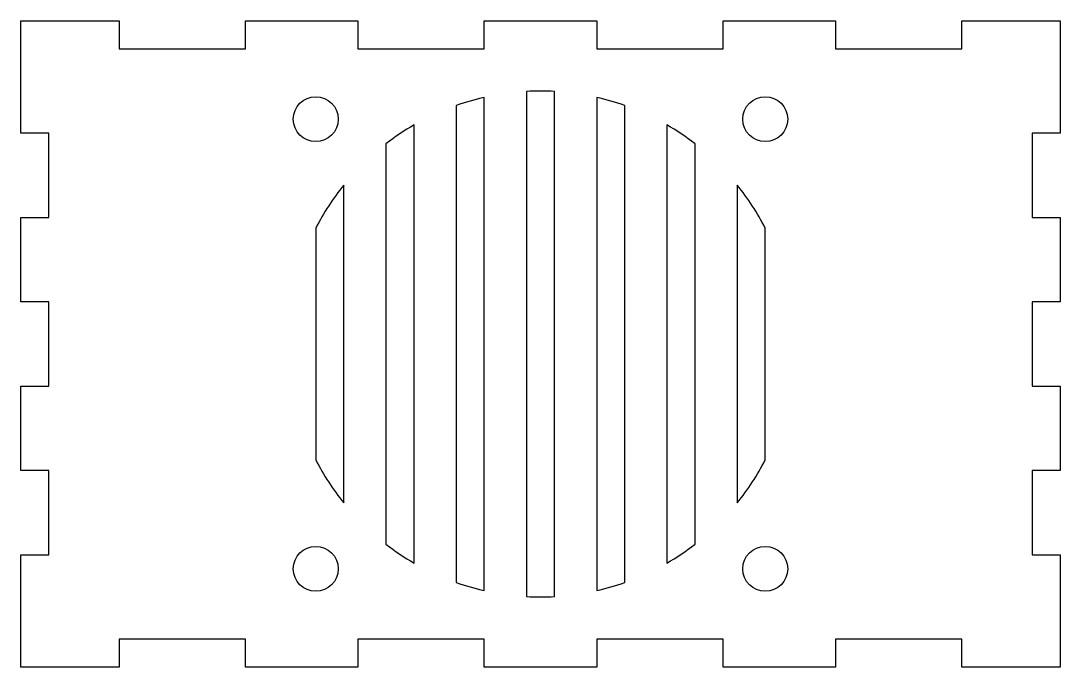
# Model space of a CAD drawing. Header units: millimetres. Extents: x -74 to 0, y -46 to 0.
import ezdxf

# ---------------------------------------------------------------- set-up
doc = ezdxf.new("R2010")
doc.units = ezdxf.units.MM
doc.layers.get('0').update_dxf_attribs({"linetype": 'CONTINUOUS'})

msp = doc.modelspace()

# ---------------------------------------------------------------- linework, layer by layer
msp.add_lwpolyline([(-50, 0), (-50, -2), (-41, -2), (-41, 0), (-33, 0), (-33, -2), (-24, -2), (-24, 0), (-16, 0), (-16, -2), (-7, -2), (-7, 0), (0, 0), (0, -8), (-2, -8), (-2, -14), (0, -14), (0, -20), (-2, -20), (-2, -26), (0, -26), (0, -32), (-2, -32), (-2, -38), (0, -38), (0, -46), (-7, -46), (-7, -44), (-16, -44), (-16, -46), (-24, -46), (-24, -44), (-33, -44), (-33, -46), (-41, -46), (-41, -44), (-50, -44), (-50, -46), (-58, -46), (-58, -44), (-67, -44), (-67, -46), (-74, -46), (-74, -38), (-72, -38), (-72, -32), (-74, -32), (-74, -26), (-72, -26), (-72, -20), (-74, -20), (-74, -14), (-72, -14), (-72, -8), (-74, -8), (-74, 0), (-67, 0), (-67, -2), (-58, -2), (-58, 0)], close=True)
for points in [[(-36, -40.972), (-36, -5.028, 0.027799), (-38, -5.028), (-38, -40.972, 0.027799)], [(-41, -40.55), (-41, -5.45, 0.028944), (-43, -6.029), (-43, -39.971, 0.028944)], [(-33, -5.45), (-33, -40.55, 0.028944), (-31, -39.971), (-31, -6.029, 0.028944)], [(-46, -38.588), (-46, -7.412, 0.033479), (-48, -8.752), (-48, -37.248, 0.033479)], [(-28, -7.412), (-28, -38.588, 0.033479), (-26, -37.248), (-26, -8.752, 0.033479)], [(-51, -34.314), (-51, -11.686, 0.050992), (-53, -14.754), (-53, -31.246, 0.050992)], [(-23, -11.686), (-23, -34.314, 0.050992), (-21, -31.246), (-21, -14.754, 0.050992)]]:
    msp.add_lwpolyline(points, format="xyb", close=True)
for centre in [(-53, -7), (-21, -7), (-53, -39), (-21, -39)]:
    msp.add_circle(centre, 1.6)

doc.saveas('drawing.dxf')
